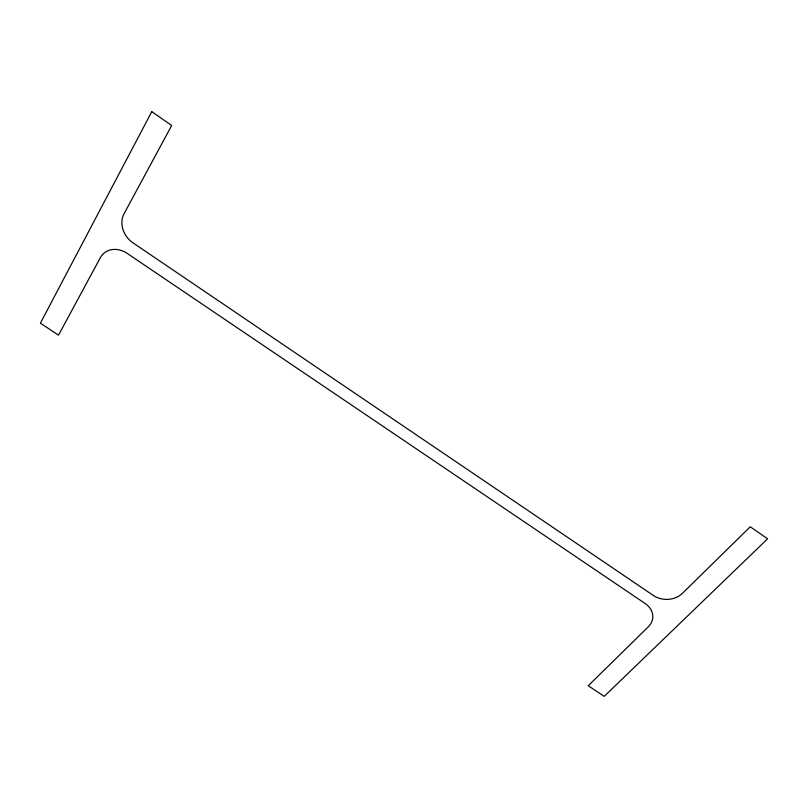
<?xml version="1.0" encoding="UTF-8"?>
<svg xmlns="http://www.w3.org/2000/svg" width="808" height="808" viewBox="0 0 808 808"><rect width="100%" height="100%" fill="white"/><g stroke="black" fill="none" stroke-linecap="round" stroke-linejoin="round"><path stroke-width="1.21" d="M151.773 111.656L40.4 323.18L58.519 335.169L100.354 257.651A21.665 18.19 46.7 0 1 127.169 253.379L645.188 603.546A20.18 16.362 5.2 0 1 648.38 626.745L588.234 685.76L604.232 696.345L767.6 538.825L750.248 526.786L682.305 593.446A20.715 16.988 2.6 0 1 653.319 595.435L132.987 242.855A22.23 18.958 49.5 0 1 124.048 213.746L171.69 125.472L151.773 111.656"/></g></svg>
